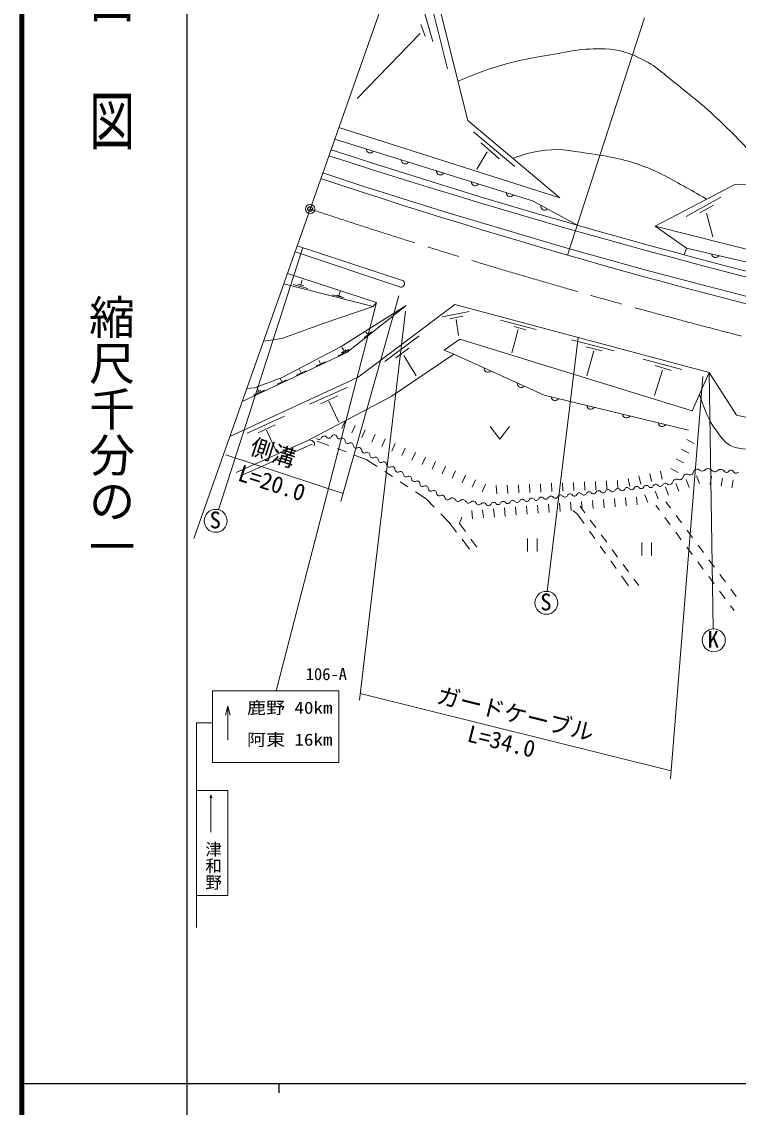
# Model space of a CAD drawing. Units: millimetres at full size, sheet at 1:1000; details may follow other scales. Extents: x 40000 to 680000, y 20000 to 380000.
# Drawn here: x 40000 to 118057, y 202409 to 320700 of the extents above; entities that cross this region are included whole.
import ezdxf
from ezdxf.enums import TextEntityAlignment as Align

# ---------------------------------------------------------------- set-up
doc = ezdxf.new("R2010")
doc.units = ezdxf.units.MM
doc.header["$LTSCALE"] = 1000
doc.header["$PDMODE"] = 32
doc.header["$PDSIZE"] = 500
doc.linetypes.add('CHAIN', pattern=[18.5, 12, -1.5, 3.5, -1.5])
for name, color, linetype, lineweight in [('M-BGD', 7, 'Continuous', 13), ('M-BMK', 2, 'CHAIN', 13), ('M-BMK-SRVR', 3, 'Continuous', 13), ('M-STR-HTXT', 7, 'Continuous', 13), ('M-STR-STRC', 7, 'Continuous', 13), ('M-TTL', 2, 'Continuous', 140), ('M-TTL-BAND', 7, 'Continuous', 25)]:
    doc.layers.add(name, color=color, linetype=linetype, lineweight=lineweight)
doc.layers.add('M-OTRS', color=6, linetype='Continuous')
doc.styles.add('@ＭＳ ゴシック', font='')
doc.styles.add('@ＭＳ 明朝', font='')
doc.styles.add('ＭＳ ゴシック', font='')
doc.styles.get('@ＭＳ ゴシック').set_extended_font_data('@MS Gothic')
doc.styles.get('@ＭＳ 明朝').set_extended_font_data('@MS Mincho')
doc.styles.get('ＭＳ ゴシック').set_extended_font_data('MS Gothic')

msp = doc.modelspace()

# ---------------------------------------------------------------- linework, layer by layer
at = {"layer": 'M-BGD'}
for p, q in [((88581, 309927), (83381, 330846)), ((83972, 325179), (86394, 315569)), ((83840, 321809), (84788, 318544)), ((99469, 295258), (107847, 321116)), ((83393, 319413), (76547, 312330)), ((83472, 320414), (83946, 319123)), ((98613, 301514), (88581, 309927)), ((74548, 309168), (98613, 301514)), ((89223, 308706), (93699, 304932)), ((90715, 306509), (89568, 304629)), ((90005, 307516), (90122, 307422)), ((90122, 307422), (91994, 305768)), ((117615, 302938), (109009, 298413)), ((128318, 303053), (117615, 302938)), ((112383, 299462), (116139, 301568)), ((113877, 299889), (115351, 300716)), ((114602, 299850), (115273, 297245)), ((112400, 296031), (109009, 298413)), ((109009, 298413), (131279, 292780)), ((70626, 296091), (61426, 267529)), ((81481, 292513), (70005, 296296)), ((69774, 295641), (81075, 291858)), ((68937, 293270), (78642, 290094)), ((70399, 292070), (70561, 292590)), ((78279, 289672), (68540, 292145)), ((69562, 292076), (71174, 291644)), ((70061, 292086), (70717, 291909)), ((74558, 290849), (74718, 291378)), ((73807, 290929), (75135, 290600)), ((74314, 290915), (74837, 290773)), ((87171, 289883), (76665, 281984)), ((78642, 290094), (78279, 289672)), ((114886, 282471), (87171, 289883)), ((78279, 289672), (72950, 287864)), ((81888, 289786), (74796, 285293)), ((75402, 284643), (81888, 289786)), ((85796, 288544), (88757, 289105)), ((72950, 287864), (68351, 286167)), ((86592, 288333), (88055, 288602)), ((87341, 288263), (87575, 286496)), ((92162, 288193), (96024, 287174)), ((93637, 287479), (94924, 287139)), ((77316, 286286), (77384, 286323)), ((77384, 286323), (78112, 286905)), ((77670, 286681), (77482, 286889)), ((79568, 283677), (83289, 286473)), ((94081, 287163), (93379, 284635)), ((97239, 258627), (100612, 286289)), ((68351, 286167), (66326, 285874)), ((74796, 285293), (68389, 281921)), ((75095, 284900), (74881, 285212)), ((80738, 284075), (82166, 285139)), ((87714, 286118), (86024, 284895)), ((113046, 278287), (87714, 286118)), ((99881, 286033), (104532, 284840)), ((101486, 285269), (103218, 284824)), ((64008, 279305), (75402, 284643)), ((74486, 284318), (74616, 284338)), ((74616, 284338), (75651, 284983)), ((74835, 284640), (74923, 284656)), ((74923, 284656), (75355, 284947)), ((87080, 284458), (80247, 279844)), ((81616, 284320), (82985, 282109)), ((86024, 284895), (87080, 284458)), ((102336, 284832), (101576, 282109)), ((107687, 283914), (111900, 282803)), ((70411, 282523), (70275, 282786)), ((72045, 283180), (73044, 283642)), ((72521, 283511), (72385, 283775)), ((109805, 282744), (108916, 279959)), ((109021, 283224), (110741, 282697)), ((76665, 281984), (62668, 275511)), ((68389, 281921), (65370, 280821)), ((67838, 281209), (68836, 281671)), ((68314, 281540), (68178, 281804)), ((69935, 282191), (70934, 282654)), ((114886, 282471), (113046, 278287)), ((117874, 277837), (114886, 282471)), ((114886, 282471), (115306, 254548)), ((65370, 280821), (64505, 280715)), ((65237, 280017), (66454, 280569)), ((65799, 280480), (65633, 280839)), ((65633, 280340), (66033, 280517)), ((71363, 279028), (75435, 280853)), ((80247, 279844), (71184, 275081)), ((72562, 279065), (74427, 279939)), ((73467, 279346), (74531, 277048)), ((64554, 275879), (68626, 277705)), ((75225, 277205), (74855, 276385)), ((135355, 273780), (117874, 277837)), ((65753, 275916), (67618, 276790)), ((66658, 276197), (67789, 273755)), ((76319, 276711), (75949, 275891)), ((77413, 276218), (77043, 275397)), ((78507, 275724), (78136, 274904)), ((91042, 276608), (92092, 275208)), ((92092, 275208), (93142, 276608)), ((71184, 275081), (63346, 271585)), ((63826, 271199), (71643, 274675)), ((71391, 275098), (71641, 275077)), ((71641, 275077), (71802, 274926)), ((71802, 274926), (71880, 274796)), ((71880, 274796), (71870, 274484)), ((72182, 275009), (73454, 274533)), ((79600, 275231), (79230, 274410)), ((80694, 274737), (80324, 273917)), ((112450, 275179), (113239, 274746)), ((74390, 274182), (75327, 273831)), ((76263, 273480), (77535, 273003)), ((81788, 274243), (81418, 273423)), ((82882, 273750), (82512, 272930)), ((83976, 273256), (83605, 272436)), ((111873, 274128), (112662, 273694)), ((77535, 273003), (78707, 272229)), ((85069, 272763), (84699, 271942)), ((86163, 272269), (85793, 271449)), ((111295, 273076), (112084, 272642)), ((79542, 271678), (80376, 271126)), ((87257, 271776), (86887, 270955)), ((88351, 271282), (87981, 270462)), ((106063, 270942), (106258, 270063)), ((107234, 271202), (107430, 270324)), ((108406, 271462), (108601, 270584)), ((109577, 271722), (109772, 270844)), ((110718, 272024), (111507, 271591)), ((113821, 270368), (113511, 271213)), ((114996, 270280), (115140, 271168)), ((116180, 270088), (116325, 270976)), ((81210, 270575), (82045, 270024)), ((89445, 270789), (89074, 269968)), ((90538, 270295), (90168, 269475)), ((91700, 270152), (91738, 269253)), ((92899, 270202), (92937, 269303)), ((94098, 270253), (94136, 269353)), ((95297, 270303), (95335, 269404)), ((96496, 270353), (96533, 269454)), ((97695, 270404), (97732, 269505)), ((98894, 270454), (98931, 269555)), ((100093, 270505), (100130, 269605)), ((101291, 270555), (101329, 269656)), ((102490, 270605), (102528, 269706)), ((103689, 270656), (103727, 269756)), ((104888, 270706), (104926, 269807)), ((110443, 269126), (110132, 269970)), ((111569, 269540), (111258, 270385)), ((112695, 269954), (112385, 270799)), ((117365, 269895), (117509, 270784)), ((82879, 269473), (84051, 268698)), ((84051, 268698), (84945, 267791)), ((102245, 267639), (102169, 268535)), ((103441, 267740), (103365, 268637)), ((104637, 267841), (104561, 268738)), ((105833, 267942), (105757, 268839)), ((107028, 268044), (106952, 268941)), ((108190, 268297), (107880, 269142)), ((109316, 268711), (109006, 269556)), ((89092, 266525), (89017, 267421)), ((90288, 266626), (90212, 267523)), ((91484, 266727), (91408, 267624)), ((92680, 266828), (92604, 267725)), ((93875, 266930), (93799, 267827)), ((95071, 267031), (94995, 267928)), ((96267, 267132), (96191, 268029)), ((97463, 267234), (97387, 268130)), ((98658, 267335), (98582, 268232)), ((99854, 267436), (99778, 268333)), ((100031, 267427), (100465, 267111)), ((100821, 267901), (101344, 267194)), ((101050, 267537), (100974, 268434)), ((109075, 267980), (109458, 267466)), ((110181, 268375), (110690, 267689)), ((85646, 267078), (86540, 266171)), ((86540, 266171), (87356, 265095)), ((87935, 266697), (87698, 266013)), ((100465, 267111), (101254, 266009)), ((101938, 266390), (102533, 265586)), ((110055, 266664), (110653, 265862)), ((111286, 266887), (111882, 266084)), ((87698, 266013), (88338, 265139)), ((101835, 265195), (102417, 264382)), ((111250, 265060), (111847, 264258)), ((112479, 265281), (113075, 264478)), ((87961, 264298), (88778, 263222)), ((88928, 264332), (89568, 263459)), ((95110, 264371), (95110, 262971)), ((96160, 262971), (96160, 264371)), ((103128, 264782), (103723, 263978)), ((107551, 263936), (107551, 262536)), ((108601, 262536), (108601, 263936)), ((102998, 263568), (103580, 262755)), ((104317, 263174), (104912, 262371)), ((112445, 263456), (113042, 262654)), ((113671, 263675), (114267, 262872)), ((104162, 261942), (104743, 261128)), ((105507, 261567), (106101, 260763)), ((113639, 261852), (114237, 261050)), ((114863, 262069), (115459, 261266)), ((105325, 260315), (106113, 259212)), ((114834, 260248), (115431, 259446)), ((116055, 260463), (116651, 259660)), ((106696, 259959), (107219, 259252)), ((116029, 258644), (116626, 257842)), ((117248, 258858), (117844, 258055)), ((117223, 257040), (117606, 256527))]:
    msp.add_line(p, q, dxfattribs=at)
for points in [[(74099, 307895), (95624, 301165), (100535, 298515)], [(112168, 295297), (112400, 296031), (145779, 288305), (149215, 286572)], [(87080, 284458), (96923, 279997), (112652, 276176)]]:
    msp.add_lwpolyline(points, dxfattribs=at)
for centre in [(61135, 266313), (97156, 257380), (115386, 253301)]:
    msp.add_circle(centre, 1250, dxfattribs=at)
for centre, radius, start, end in [((298013, 989674), 718817, 251.81633, 258.02251), ((77952, 306813), 417, 178.89851, 326.3781), ((305670, 1019903), 750620, 251.97998, 257.93982), ((81769, 305619), 417, 178.89851, 326.3781), ((291768, 969299), 700198, 251.77671, 263.80962), ((85587, 304426), 417, 178.89851, 326.3781), ((291166, 959603), 691449, 251.57171, 263.77034), ((89405, 303232), 417, 178.89851, 326.3781), ((93223, 302039), 417, 178.89851, 326.3781), ((96953, 300581), 417, 167.90632, 315.38592), ((115573, 295417), 417, 183.22699, 330.70658), ((81321, 292159), 389, 230.79357, 65.68747), ((90771, 282913), 417, 171.8788, 319.35839), ((94415, 281262), 417, 171.8788, 319.35839), ((98110, 279829), 417, 182.60542, 330.08501), ((101997, 278885), 417, 182.60542, 330.08501), ((105884, 277940), 417, 182.60542, 330.08501), ((109771, 276996), 417, 182.60542, 330.08501), ((74057, 275343), 330, 39.78079, 153.56814), ((72365, 275509), 330, 219.78079, 333.56814), ((72957, 275215), 330, 39.78079, 153.56814), ((73465, 275638), 330, 219.78079, 333.56814), ((74613, 275557), 302, 180.47418, 299.92689), ((74915, 275033), 302, 0.47418, 119.92689), ((75520, 275038), 302, 180.47418, 299.92689), ((75822, 274514), 302, 0.47418, 119.92689), ((76427, 274519), 302, 180.47418, 299.92689), ((76729, 273994), 302, 0.47418, 119.92689), ((77334, 273999), 302, 180.47418, 299.92689), ((77635, 273475), 302, 0.47418, 119.92689), ((78240, 273480), 302, 180.47418, 299.92689), ((78542, 272956), 302, 0.47418, 119.92689), ((79147, 272961), 302, 180.47418, 299.92689), ((79449, 272436), 302, 0.47418, 119.92689), ((80054, 272441), 302, 180.47418, 299.92689), ((80356, 271917), 302, 0.47418, 119.92689), ((80961, 271922), 302, 180.47418, 299.92689), ((81263, 271398), 302, 0.47418, 119.92689), ((81868, 271403), 302, 180.47418, 299.92689), ((82169, 270878), 302, 0.47418, 119.92689), ((111664, 271193), 402, 244.26452, 346.63149), ((112446, 271007), 402, 64.26452, 166.63149), ((112795, 271731), 402, 244.26452, 346.63149), ((113577, 271545), 402, 64.26452, 166.63149), ((114113, 272208), 470, 219.74862, 313.91872), ((114765, 271531), 470, 39.74862, 133.91872), ((115488, 272132), 470, 219.74862, 313.91872), ((116140, 271455), 470, 39.74862, 133.91872), ((116773, 271884), 301, 205.3603, 325.23039), ((117267, 271541), 301, 25.3603, 145.23039), ((117810, 271799), 301, 205.3603, 325.23039), ((82774, 270883), 302, 180.47418, 299.92689), ((83076, 270359), 302, 0.47418, 119.92689), ((83681, 270364), 302, 180.47418, 299.92689), ((83983, 269840), 302, 0.47418, 119.92689), ((84588, 269845), 302, 180.47418, 299.92689), ((103879, 269414), 303, 36.69527, 156.06895), ((104918, 269530), 303, 36.69527, 156.06895), ((105404, 269892), 303, 216.69527, 336.06895), ((105958, 269647), 303, 36.69527, 156.06895), ((106443, 270009), 303, 216.69527, 336.06895), ((106997, 269763), 303, 36.69527, 156.06895), ((107483, 270125), 303, 216.69527, 336.06895), ((108036, 269879), 303, 36.69527, 156.06895), ((108522, 270241), 303, 216.69527, 336.06895), ((109076, 269995), 303, 36.69527, 156.06895), ((109561, 270357), 303, 216.69527, 336.06895), ((110115, 270112), 303, 36.69527, 156.06895), ((110532, 270655), 402, 244.26452, 346.63149), ((111314, 270469), 402, 64.26452, 166.63149), ((84890, 269320), 302, 0.47418, 119.92689), ((85495, 269325), 302, 180.47418, 299.92689), ((85797, 268801), 302, 0.47418, 119.92689), ((86412, 268953), 347, 205.50395, 316.36767), ((86914, 268474), 347, 25.50395, 136.36767), ((87540, 268773), 347, 205.50395, 316.36767), ((88042, 268294), 347, 25.50395, 136.36767), ((93486, 268252), 303, 36.69527, 156.06895), ((94525, 268368), 303, 36.69527, 156.06895), ((95011, 268730), 303, 216.69527, 336.06895), ((95564, 268484), 303, 36.69527, 156.06895), ((96050, 268846), 303, 216.69527, 336.06895), ((96604, 268600), 303, 36.69527, 156.06895), ((97089, 268962), 303, 216.69527, 336.06895), ((97643, 268717), 303, 36.69527, 156.06895), ((98129, 269079), 303, 216.69527, 336.06895), ((98682, 268833), 303, 36.69527, 156.06895), ((99168, 269195), 303, 216.69527, 336.06895), ((99722, 268949), 303, 36.69527, 156.06895), ((100207, 269311), 303, 216.69527, 336.06895), ((100761, 269065), 303, 36.69527, 156.06895), ((101247, 269427), 303, 216.69527, 336.06895), ((101800, 269182), 303, 36.69527, 156.06895), ((102286, 269544), 303, 216.69527, 336.06895), ((102840, 269298), 303, 36.69527, 156.06895), ((103325, 269660), 303, 216.69527, 336.06895), ((104365, 269776), 303, 216.69527, 336.06895), ((88668, 268593), 347, 205.50395, 316.36767), ((89170, 268115), 347, 25.50395, 136.36767), ((89796, 268413), 347, 205.50395, 316.36767), ((90297, 267935), 347, 25.50395, 136.36767), ((90853, 268265), 303, 216.69527, 336.06895), ((91407, 268019), 303, 36.69527, 156.06895), ((91893, 268381), 303, 216.69527, 336.06895), ((92446, 268135), 303, 36.69527, 156.06895), ((92932, 268497), 303, 216.69527, 336.06895), ((93971, 268614), 303, 216.69527, 336.06895)]:
    msp.add_arc(centre, radius, start, end, dxfattribs=at)
for points, knots in [([(87515, 314216), (89769, 315145), (90456, 315438), (92415, 315994), (94237, 316511), (95287, 316699), (97154, 317020), (99632, 317447), (101040, 317835), (103552, 317731), (105066, 317669), (105934, 317391), (107304, 316744), (109135, 315879), (109940, 314996), (111530, 313742), (114455, 311436), (116005, 310016), (118600, 307344), (119424, 306496), (119831, 305965), (120535, 305014), (121106, 304243), (121293, 303964), (121918, 302984)], [0, 0, 0, 0, 1, 1, 1, 2, 2, 2, 3, 3, 3, 4, 4, 4, 5, 5, 5, 6, 6, 6, 7, 7, 7, 8, 8, 8, 8]), ([(93496, 305806), (94711, 306279), (95196, 306391), (96325, 306594), (98377, 306962), (99593, 306655), (101657, 306357), (104038, 306013), (105402, 305805), (107660, 304975), (109466, 304310), (110395, 303726), (112083, 302802), (113080, 302257), (113415, 302071), (114605, 301355)], [0, 0, 0, 0, 1, 1, 1, 2, 2, 2, 3, 3, 3, 4, 4, 4, 5, 5, 5, 5]), ([(141220, 274254), (138812, 273406), (137982, 272985), (135797, 272786), (134782, 272693), (134209, 272707), (133190, 272707), (131584, 272706), (130681, 272747), (129083, 272904), (127712, 273039), (126969, 273289), (125607, 273497), (124052, 273734), (123184, 273902), (121618, 274050), (120419, 274163), (119724, 273963), (118538, 274168), (117916, 274276), (117521, 274297), (116993, 274642), (116363, 275054), (116171, 275485), (115711, 276081), (114659, 277447), (114508, 278218), (113832, 280074)], [0, 0, 0, 0, 1, 1, 1, 2, 2, 2, 3, 3, 3, 4, 4, 4, 5, 5, 5, 6, 6, 6, 7, 7, 7, 8, 8, 8, 9, 9, 9, 9])]:
    msp.add_open_spline(points, degree=3, knots=knots, dxfattribs=at)
at = {"layer": 'M-BMK'}
msp.add_arc((294167, 969749), 705545, 251.5959, 259.68045, dxfattribs=at)
at = {"layer": 'M-BMK-SRVR'}
for p, q in [((71415, 300290), (87321, 345352)), ((58738, 264376), (71415, 300290))]:
    msp.add_line(p, q, dxfattribs=at)
msp.add_circle((71415, 300290), 500, dxfattribs=at)
msp.add_point((71415, 300290), dxfattribs=at)
at = {"layer": 'M-OTRS'}
msp.add_point((71415, 300290), dxfattribs=at)
at = {"layer": 'M-STR-HTXT'}
for p, q in [((81064, 290819), (74778, 268426)), ((81812, 289148), (76780, 246780)), ((110677, 238182), (114211, 282043)), ((75022, 269297), (62238, 273494)), ((76864, 247485), (110748, 239065))]:
    msp.add_line(p, q, dxfattribs=at)
at = {"layer": 'M-STR-STRC'}
for p, q in [((67700, 247797), (78642, 290094)), ((74555, 247797), (60773, 247797)), ((60773, 247797), (60773, 239969)), ((74555, 239969), (74555, 247797)), ((62449, 246132), (62181, 245132)), ((62449, 242405), (62449, 246132)), ((62449, 246132), (62716, 245132)), ((60773, 244286), (59032, 244286)), ((59032, 244286), (59032, 222013)), ((60773, 239969), (74555, 239969)), ((59032, 236921), (62439, 236921)), ((59032, 225476), (59032, 236921)), ((62439, 236921), (62439, 225476)), ((60611, 236464), (60528, 236131)), ((60611, 232383), (60611, 236464)), ((60611, 236464), (60694, 236131)), ((62439, 225476), (59032, 225476))]:
    msp.add_line(p, q, dxfattribs=at)
at = {"layer": 'M-TTL'}
msp.add_line((40000, 380000), (40000, 20000), dxfattribs=at)
at = {"layer": 'M-TTL-BAND'}
for p, q in [((58000, 370000), (58000, 20000)), ((40000, 205000), (579000, 205000)), ((68000, 205000), (68000, 204000))]:
    msp.add_line(p, q, dxfattribs=at)

# ---------------------------------------------------------------- texts
at = {"layer": 'M-BGD', "style": 'ＭＳ ゴシック'}
for s, p in [('S', (60456, 264940)), ('S', (96477, 256006)), ('K', (114708, 251927))]:
    msp.add_text(s, height=1833, dxfattribs=at).set_placement(p, align=Align.BOTTOM_LEFT)
at = {"layer": 'M-STR-HTXT', "style": 'ＭＳ ゴシック'}
for s, rotation, p in [('側溝', 341.823, (64552, 273134)), ('L=20.0', 341.823, (63248, 270222)), ('ガードケーブル', 346.046, (84951, 245969)), ('L=34.0', 346.046, (88283, 241761))]:
    msp.add_text(s, height=1833, rotation=rotation, dxfattribs=at).set_placement(p, align=Align.BOTTOM_LEFT)
at = {"layer": 'M-STR-STRC', "style": 'ＭＳ ゴシック'}
msp.add_text('106-A', height=1320, dxfattribs=at).set_placement((70938, 248559), align=Align.BOTTOM_LEFT)
at = {"layer": 'M-STR-STRC', "style": 'ＭＳ ゴシック', "width": 1.15}
for s, p in [('鹿野 40km', (64541, 244889)), ('阿東 16km', (64541, 241411))]:
    msp.add_text(s, height=1320, dxfattribs=at).set_placement(p, align=Align.BOTTOM_LEFT)
at = {"layer": 'M-STR-STRC', "style": '@ＭＳ 明朝'}
msp.add_text('津和野', height=1320, rotation=270, dxfattribs=at).set_placement((59821, 231430), align=Align.BOTTOM_LEFT)
at = {"layer": 'M-TTL-BAND', "style": '@ＭＳ ゴシック', "width": 1.4}
msp.add_text('平  面  図', height=3666, rotation=270, dxfattribs=at).set_placement((49777, 306475), align=Align.MIDDLE_RIGHT)
at = {"layer": 'M-TTL-BAND', "style": '@ＭＳ ゴシック'}
msp.add_text('縮尺千分の一', height=3666, rotation=270, dxfattribs=at).set_placement((49777, 261030), align=Align.MIDDLE_RIGHT)

doc.saveas('drawing.dxf')
